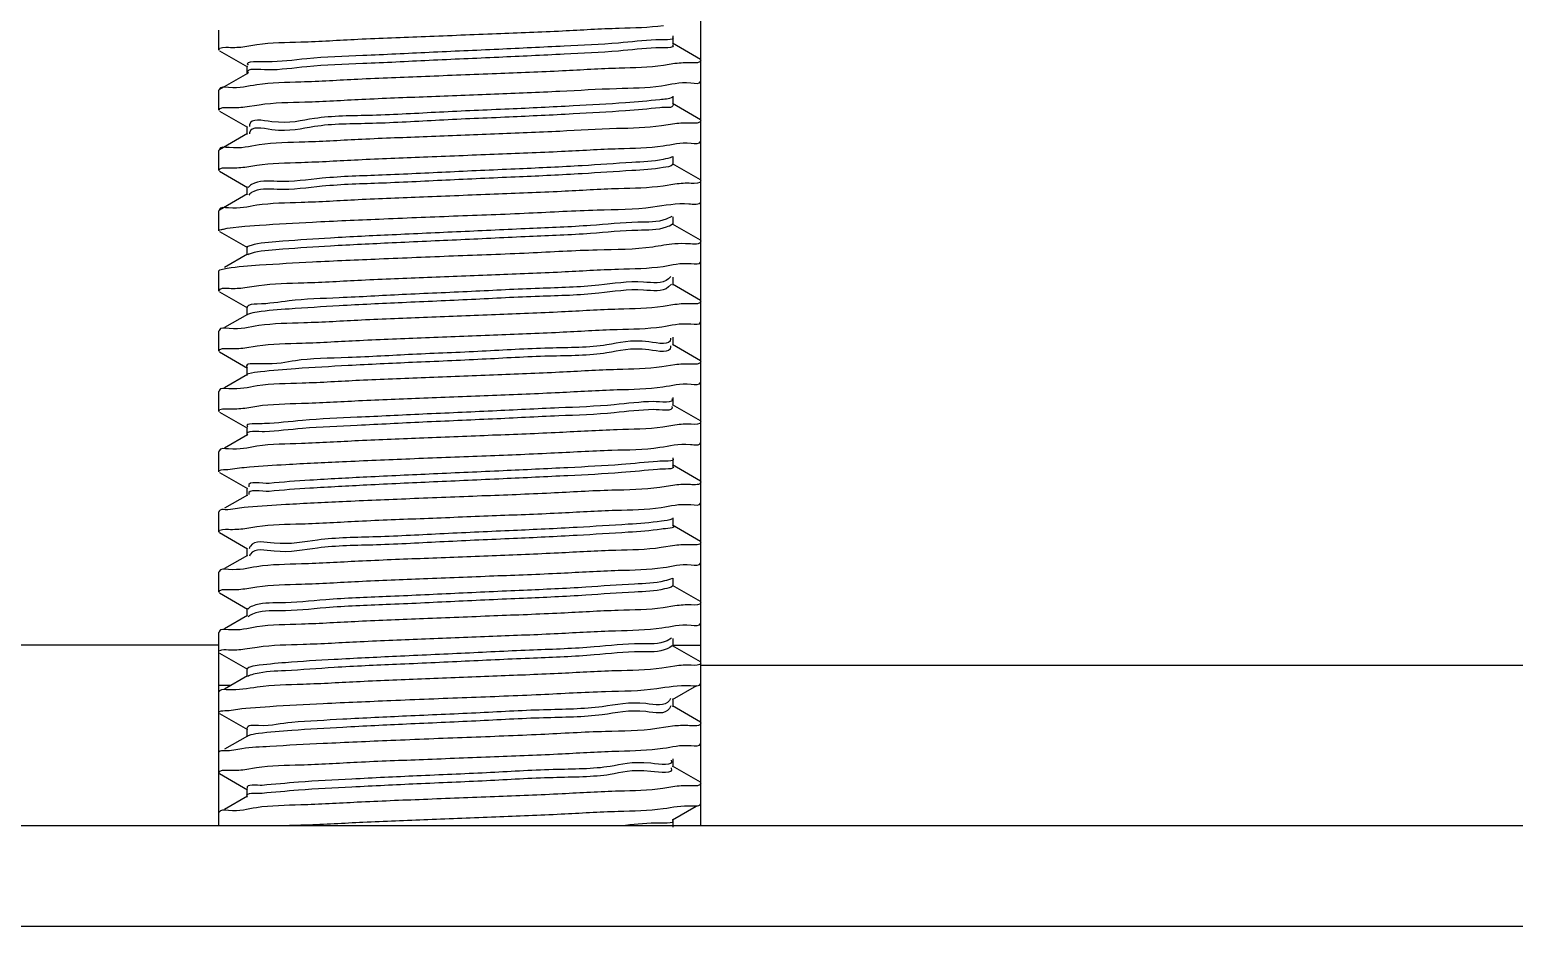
# Model space of a CAD drawing. Extents: x 552102 to 973302, y -80747 to 40012826.
# Drawn here: x 602656.9 to 602912.4, y 211219.8 to 211374.1 of the extents above; entities that cross this region are included whole.
import ezdxf

# ---------------------------------------------------------------- set-up
doc = ezdxf.new("R2010")
doc.units = 0
doc.header["$LTSCALE"] = 1000
doc.header["$MEASUREMENT"] = 0
doc.layers.add('02___PRT_ALL_AXES', color=7, linetype='Continuous')

msp = doc.modelspace()

# ---------------------------------------------------------------- linework, layer by layer
at = {"color": 5, "linetype": 'Continuous'}
for p, q in [((602772.46, 211237.06), (602772.46, 211406.4)), ((602689.61, 211270.48), (602689.51, 211270.36)), ((602689.51, 211268.16), (602551.27, 211268.16)), ((602689.51, 211237.06), (602689.51, 211268.16)), ((602772.46, 211264.71), (602917.61, 211264.71)), ((602689.63, 211260.29), (602689.53, 211260.13)), ((602917.61, 211237.06), (602537.45, 211237.06))]:
    msp.add_line(p, q, dxfattribs=at)
at = {"color": 133, "linetype": 'Continuous'}
for p, q in [((602693.98, 211371.19), (602696.04, 211371.53)), ((602772.36, 211368.97), (602767.56, 211371.75)), ((602767.67, 211371.62), (602767.67, 211373.01)), ((602689.61, 211370.47), (602694.41, 211367.69)), ((602767.99, 211368.25), (602766, 211367.92)), ((602694.41, 211366.57), (602689.61, 211363.79)), ((602694.3, 211367.82), (602694.3, 211366.44)), ((602689.61, 211363.79), (602689.51, 211363.67)), ((602693.99, 211360.8), (602696.42, 211361.18)), ((602772.36, 211358.6), (602767.56, 211361.38)), ((602767.67, 211361.26), (602767.67, 211362.64)), ((602689.61, 211360.1), (602694.41, 211357.33)), ((602694.41, 211356.2), (602689.61, 211353.42)), ((602694.3, 211357.45), (602694.3, 211356.07)), ((602694.78, 211356.31), (602694.77, 211356.18)), ((602767.98, 211357.9), (602765.67, 211357.53)), ((602689.61, 211353.42), (602689.51, 211353.31)), ((602693.98, 211350.46), (602696.01, 211350.79)), ((602772.36, 211348.24), (602767.56, 211351.02)), ((602767.67, 211350.89), (602767.67, 211352.27)), ((602689.61, 211349.74), (602694.41, 211346.96)), ((602694.41, 211345.83), (602689.61, 211343.05)), ((602694.3, 211347.09), (602694.3, 211345.7)), ((602694.78, 211345.78), (602694.63, 211345.63)), ((602694.83, 211345.82), (602694.78, 211345.78)), ((602767.99, 211347.51), (602765.95, 211347.19)), ((602689.61, 211343.05), (602689.51, 211342.94)), ((602690.93, 211339.92), (602693.96, 211340.27)), ((602693.96, 211340.27), (602696.51, 211340.46)), ((602767.45, 211341.92), (602766.49, 211341.48)), ((602772.36, 211337.87), (602767.56, 211340.65)), ((602767.67, 211340.52), (602767.67, 211341.9)), ((602689.61, 211339.37), (602694.41, 211336.59)), ((602690.16, 211339.76), (602690.27, 211339.79)), ((602690.27, 211339.79), (602690.93, 211339.92)), ((602694.41, 211335.46), (602690.48, 211333.19)), ((602695.56, 211337.15), (602694.3, 211336.72)), ((602694.3, 211336.72), (602694.3, 211335.34)), ((602694.66, 211335.44), (602694.5, 211335.34)), ((602694.72, 211335.47), (602694.66, 211335.44)), ((602695.56, 211335.77), (602694.72, 211335.47)), ((602689.61, 211332.68), (602689.51, 211332.57)), ((602690.93, 211333), (602689.6, 211332.7)), ((602693.99, 211329.7), (602696.36, 211330.08)), ((602767.3, 211331.6), (602766.9, 211331.2)), ((602767.37, 211330.32), (602766.9, 211329.81)), ((602772.36, 211327.5), (602767.56, 211330.28)), ((602767.67, 211330.15), (602767.67, 211331.53)), ((602689.61, 211329), (602694.41, 211326.22)), ((602694.41, 211325.1), (602690.48, 211322.82)), ((602694.3, 211326.35), (602694.3, 211324.97)), ((602694.59, 211325.12), (602694.43, 211325.05)), ((602767.99, 211326.78), (602765.94, 211326.45)), ((602689.61, 211322.32), (602689.51, 211322.2)), ((602693.98, 211319.35), (602696.08, 211319.69)), ((602767.21, 211319.71), (602767.23, 211319.53)), ((602767.22, 211321.01), (602767.23, 211320.91)), ((602772.36, 211317.13), (602767.56, 211319.91)), ((602767.67, 211319.78), (602767.67, 211321.17)), ((602689.61, 211318.63), (602694.41, 211315.85)), ((602694.41, 211314.73), (602690.48, 211312.45)), ((602694.3, 211315.98), (602694.3, 211314.6)), ((602694.6, 211314.87), (602694.38, 211314.78)), ((602767.98, 211316.42), (602765.74, 211316.07)), ((602689.61, 211311.95), (602689.51, 211311.83)), ((602772.36, 211306.76), (602767.56, 211309.54)), ((602767.67, 211309.42), (602767.67, 211310.8)), ((602689.61, 211308.26), (602694.41, 211305.49)), ((602693.98, 211308.98), (602696.04, 211309.32)), ((602694.41, 211304.36), (602690.48, 211302.08)), ((602694.3, 211305.61), (602694.3, 211304.23)), ((602767.99, 211306.05), (602765.89, 211305.71)), ((602689.61, 211301.58), (602689.51, 211301.47)), ((602767.67, 211299.05), (602767.67, 211300.43)), ((602689.61, 211297.9), (602692.42, 211296.27)), ((602693.86, 211298.77), (602694.79, 211298.85)), ((602772.36, 211296.4), (602767.56, 211299.18)), ((602692.42, 211296.27), (602694.41, 211295.12)), ((602694.3, 211295.25), (602694.3, 211293.86)), ((602767.97, 211295.71), (602765.38, 211295.3)), ((602694.41, 211293.99), (602690.48, 211291.72)), ((602694.55, 211291.92), (602693.86, 211291.86)), ((602689.61, 211291.21), (602689.51, 211291.1)), ((602767.67, 211288.68), (602767.67, 211290.06)), ((602689.61, 211287.53), (602694.41, 211284.75)), ((602693.98, 211288.25), (602696.03, 211288.58)), ((602772.36, 211286.03), (602767.56, 211288.81)), ((602694.3, 211284.88), (602694.3, 211283.5)), ((602767.98, 211285.33), (602765.61, 211284.95)), ((602694.41, 211283.62), (602690.48, 211281.35)), ((602694.83, 211283.65), (602694.75, 211283.48)), ((602694.85, 211283.69), (602694.83, 211283.65)), ((602689.61, 211280.84), (602689.51, 211280.73)), ((602767.67, 211278.31), (602767.67, 211279.69)), ((602689.61, 211277.16), (602694.41, 211274.38)), ((602693.98, 211277.88), (602696.03, 211278.21)), ((602772.36, 211275.66), (602767.56, 211278.44)), ((602694.3, 211274.51), (602694.3, 211273.13)), ((602767.99, 211274.94), (602765.96, 211274.61)), ((602694.41, 211273.26), (602690.48, 211270.98)), ((602694.73, 211273.2), (602694.56, 211273.07)), ((602694.78, 211273.23), (602694.73, 211273.2)), ((602767.4, 211269.38), (602766.67, 211268.94)), ((602767.67, 211267.94), (602767.67, 211269.33)), ((602689.61, 211266.79), (602694.41, 211264.01)), ((602693.98, 211267.51), (602696.12, 211267.85)), ((602772.36, 211265.29), (602767.56, 211268.07)), ((602694.3, 211264.14), (602694.3, 211262.76)), ((602767.98, 211264.58), (602765.73, 211264.23)), ((602694.41, 211262.89), (602690.48, 211260.61)), ((602694.63, 211262.87), (602694.47, 211262.79)), ((602767.56, 211258.83), (602771.74, 211261.25)), ((602770.51, 211261.22), (602770.68, 211261.21)), ((602767.21, 211258.97), (602767.05, 211258.65)), ((602767.67, 211257.58), (602767.67, 211258.96)), ((602689.61, 211256.42), (602694.41, 211253.65)), ((602693.48, 211257.27), (602694.13, 211257.35)), ((602694.13, 211257.35), (602698.26, 211257.63)), ((602767.26, 211257.7), (602767.05, 211257.27)), ((602772.36, 211254.92), (602767.56, 211257.7)), ((602694.3, 211253.77), (602694.3, 211252.39)), ((602767.96, 211254.26), (602764.86, 211253.8)), ((602694.41, 211252.52), (602690.48, 211250.24)), ((602694.56, 211252.58), (602694.41, 211252.52)), ((602767.67, 211247.21), (602767.67, 211248.59)), ((602689.61, 211246.06), (602694.41, 211243.28)), ((602693.98, 211246.78), (602695.97, 211247.1)), ((602767.31, 211247.05), (602767.34, 211246.99)), ((602772.36, 211244.56), (602767.56, 211247.34)), ((602694.3, 211243.41), (602694.3, 211242.02)), ((602767.99, 211243.84), (602765.92, 211243.5)), ((602694.41, 211242.15), (602690.48, 211239.88)), ((602767.56, 211238.09), (602771.64, 211240.46)), ((602767.67, 211236.84), (602767.67, 211238.22))]:
    msp.add_line(p, q, dxfattribs=at)
at = {"color": 2, "linetype": 'Continuous'}
msp.add_line((599067.62, 211219.78), (603214.82, 211219.78), dxfattribs=at)
at = {"color": 133, "linetype": 'Continuous'}
for points, start_tangent, end_tangent in [([(602696.04, 211371.53), (602703.62, 211371.99), (602713.42, 211372.46), (602725.03, 211372.94), (602737.29, 211373.43), (602748.64, 211373.9), (602758.38, 211374.37), (602766, 211374.84)], (0.989142, 0.146965), (0.989074, 0.147418)), ([(602689.51, 211370.59), (602691.18, 211371.06)], (0, 1), (0.999343, -0.036255)), ([(602691.18, 211371.06), (602693.98, 211371.19)], (0.999343, -0.036255), (0.990814, 0.135229)), ([(602764.71, 211372.34), (602758.27, 211371.8), (602748.92, 211371.26), (602737.65, 211370.71), (602725.67, 211370.17), (602714.26, 211369.63), (602704.63, 211369.09), (602697.81, 211368.55)], (-0.998492, -0.054895), (-0.999948, 0.010175)), ([(602764.71, 211370.96), (602758.27, 211370.42), (602748.92, 211369.87), (602737.65, 211369.33), (602725.67, 211368.79), (602714.26, 211368.25), (602704.63, 211367.71), (602697.81, 211367.17)], (-0.998492, -0.054895), (-0.999948, 0.010175)), ([(602767.56, 211372.88), (602764.71, 211372.34)], (0.628662, -0.777678), (-0.998492, -0.054895)), ([(602767.55, 211371.51), (602767.56, 211371.5), (602764.71, 211370.96)], (0.677025, -0.73596), (-0.998492, -0.054895)), ([(602697.81, 211368.55), (602694.53, 211368.01), (602694.55, 211367.99)], (-0.999948, 0.010175), (0.562872, -0.826544)), ([(602770.81, 211368.39), (602767.99, 211368.25)], (-0.999393, 0.034825), (-0.990431, -0.138012)), ([(602772.46, 211368.86), (602770.81, 211368.39)], (0, -1), (-0.999393, 0.034825)), ([(602697.81, 211367.17), (602694.53, 211366.63)], (-0.999948, 0.010175), (0.531331, -0.847164)), ([(602694.53, 211366.64), (602694.53, 211366.63)], (0.510325, -0.859981), (0.531331, -0.847164)), ([(602766, 211367.92), (602758.38, 211367.46), (602748.64, 211366.99), (602737.29, 211366.52), (602725.03, 211366.03), (602713.42, 211365.54), (602703.62, 211365.08), (602696.04, 211364.61)], (-0.989074, -0.147418), (-0.989142, -0.146965)), ([(602696.04, 211364.61), (602691.18, 211364.14), (602689.53, 211363.81)], (-0.989142, -0.146965), (-0.306606, -0.951837)), ([(602696.42, 211361.18), (602704.32, 211361.66), (602714.1, 211362.12), (602725.36, 211362.59), (602736.96, 211363.05), (602748.19, 211363.52), (602757.92, 211363.98), (602765.67, 211364.44)], (0.98929, 0.145966), (0.989276, 0.146056)), ([(602765.67, 211364.44), (602770.74, 211364.93), (602772.44, 211365.26)], (0.989276, 0.146056), (0.295583, 0.955317)), ([(602689.51, 211360.22), (602691.25, 211360.7)], (0, 1), (0.999136, -0.041551)), ([(602691.25, 211360.7), (602693.99, 211360.8)], (0.999136, -0.041551), (0.992627, 0.121205)), ([(602765.39, 211362.05), (602759.46, 211361.51), (602750.49, 211360.97), (602739.44, 211360.43), (602727.48, 211359.89), (602715.91, 211359.35), (602705.93, 211358.81), (602698.63, 211358.26), (602694.79, 211357.72), (602694.77, 211357.46)], (-0.992345, -0.1235), (0.016931, -0.999857)), ([(602765.39, 211360.67), (602759.46, 211360.13), (602750.49, 211359.59), (602739.44, 211359.05), (602727.48, 211358.51), (602715.91, 211357.96), (602705.93, 211357.42), (602698.63, 211356.88), (602694.79, 211356.34)], (-0.992345, -0.1235), (-0.169271, -0.98557)), ([(602767.58, 211362.47), (602765.39, 211362.05)], (-0.857961, -0.513714), (-0.992345, -0.1235)), ([(602767.64, 211361.24), (602767.65, 211361.21), (602765.39, 211360.67)], (0.606598, -0.795009), (-0.992345, -0.1235)), ([(602770.74, 211358.01), (602767.98, 211357.9)], (-0.999206, 0.039849), (-0.992058, -0.125777)), ([(602772.46, 211358.49), (602770.74, 211358.01)], (0, -1), (-0.999206, 0.039849)), ([(602694.79, 211356.34), (602694.78, 211356.31)], (-0.169271, -0.985569), (-0.145405, -0.989372)), ([(602765.67, 211357.53), (602757.92, 211357.06), (602748.19, 211356.6), (602736.96, 211356.14), (602725.36, 211355.67), (602714.1, 211355.21), (602704.32, 211354.75), (602696.42, 211354.27)], (-0.989276, -0.146056), (-0.98929, -0.145966)), ([(602696.42, 211354.27), (602691.25, 211353.79), (602689.53, 211353.44)], (-0.98929, -0.145966), (-0.290311, -0.956932)), ([(602696.01, 211350.79), (602703.67, 211351.26), (602713.45, 211351.72), (602724.71, 211352.19), (602736.88, 211352.68), (602748.46, 211353.16), (602758.29, 211353.63), (602765.95, 211354.1)], (0.98908, 0.147378), (0.989079, 0.147384)), ([(602765.95, 211354.1), (602770.8, 211354.57), (602772.43, 211354.9)], (0.989079, 0.147384), (0.308839, 0.951114)), ([(602689.51, 211349.85), (602691.17, 211350.32)], (0, 1), (0.999368, -0.035538)), ([(602691.17, 211350.32), (602693.98, 211350.46)], (0.999368, -0.035538), (0.990645, 0.136463)), ([(602765.98, 211351.77), (602760.58, 211351.23), (602752.01, 211350.68), (602741.21, 211350.14), (602729.31, 211349.6), (602717.59, 211349.06), (602707.3, 211348.52), (602699.54, 211347.98), (602695.13, 211347.44), (602694.56, 211346.92)], (-0.97914, -0.203186), (-0.551735, -0.83402)), ([(602765.98, 211350.39), (602760.58, 211349.84), (602752.01, 211349.3), (602741.21, 211348.76), (602729.31, 211348.22), (602717.59, 211347.68), (602707.3, 211347.14), (602699.54, 211346.6), (602695.13, 211346.05), (602694.83, 211345.82)], (-0.97914, -0.203186), (-0.754909, -0.655829)), ([(602767.53, 211352.2), (602765.98, 211351.77)], (-0.88292, -0.469524), (-0.97914, -0.203186)), ([(602767.64, 211350.9), (602765.98, 211350.39)], (-0.590767, -0.806843), (-0.97914, -0.203186)), ([(602772.46, 211348.12), (602770.8, 211347.65)], (0, -1), (-0.999364, 0.035669)), ([(602765.95, 211347.19), (602758.29, 211346.72), (602748.46, 211346.25), (602736.88, 211345.77), (602724.71, 211345.28), (602713.45, 211344.81), (602703.67, 211344.34), (602696.01, 211343.87)], (-0.989079, -0.147384), (-0.98908, -0.147378)), ([(602770.8, 211347.65), (602767.99, 211347.51)], (-0.999364, 0.035669), (-0.990671, -0.136278)), ([(602696.01, 211343.87), (602691.17, 211343.41), (602689.53, 211343.08)], (-0.98908, -0.147378), (-0.309284, -0.95097)), ([(602696.51, 211340.46), (602705.61, 211340.99), (602717.1, 211341.51), (602729.88, 211342.03), (602742.84, 211342.55), (602754.59, 211343.07), (602764.18, 211343.61)], (0.997815, 0.066069), (0.989285, 0.145995)), ([(602764.18, 211343.61), (602770.38, 211344.14)], (0.989285, 0.145995), (0.99816, -0.060643)), ([(602770.38, 211344.14), (602772.44, 211344.53)], (0.99816, -0.060643), (0.233541, 0.972347)), ([(602766.49, 211341.48), (602761.62, 211340.94), (602753.48, 211340.4), (602742.95, 211339.86), (602731.14, 211339.32), (602719.31, 211338.78), (602708.73, 211338.23), (602700.52, 211337.69), (602695.56, 211337.15)], (-0.941287, -0.337606), (-0.985331, -0.170657)), ([(602766.49, 211340.1), (602761.62, 211339.56), (602753.48, 211339.02), (602742.95, 211338.48), (602731.14, 211337.93), (602719.31, 211337.39), (602708.73, 211336.85), (602700.52, 211336.31), (602695.56, 211335.77)], (-0.941287, -0.337606), (-0.985331, -0.170657)), ([(602767.55, 211340.62), (602766.49, 211340.1)], (-0.679739, -0.733454), (-0.941287, -0.337606)), ([(602689.51, 211339.48), (602689.87, 211339.7), (602690.16, 211339.76)], (0, 1), (0.976174, 0.216989)), ([(602772.46, 211337.75), (602770.38, 211337.23)], (0, -1), (-0.99816, 0.060643)), ([(602764.18, 211336.69), (602754.59, 211336.16), (602742.84, 211335.64), (602729.88, 211335.12), (602717.1, 211334.6), (602705.61, 211334.08), (602696.51, 211333.54)], (-0.989285, -0.145995), (-0.997815, -0.066069)), ([(602767.95, 211337.23), (602764.18, 211336.69)], (-0.997701, -0.067772), (-0.989285, -0.145995)), ([(602770.38, 211337.23), (602767.95, 211337.23)], (-0.99816, 0.060643), (-0.997701, -0.067772)), ([(602696.51, 211333.54), (602690.93, 211333)], (-0.997815, -0.066069), (-0.988468, -0.151431)), ([(602696.36, 211330.08), (602704.15, 211330.54), (602714.03, 211331.01), (602725.41, 211331.48), (602737.12, 211331.95), (602748.46, 211332.42), (602758.25, 211332.89), (602765.94, 211333.36)], (0.989265, 0.14613), (0.989074, 0.147418)), ([(602765.94, 211333.36), (602770.79, 211333.83), (602772.43, 211334.16)], (0.989074, 0.147418), (0.308177, 0.951329)), ([(602766.9, 211331.2), (602762.59, 211330.65), (602754.9, 211330.11), (602744.66, 211329.57), (602732.97, 211329.03), (602721.06, 211328.49), (602710.21, 211327.95), (602701.57, 211327.41), (602696.08, 211326.87), (602694.31, 211326.34)], (-0.770961, -0.636882), (-0.491833, -0.870689)), ([(602689.51, 211329.11), (602691.25, 211329.59)], (0, 1), (0.999148, -0.041261)), ([(602691.25, 211329.59), (602693.99, 211329.7)], (0.999148, -0.041261), (0.992376, 0.123248)), ([(602766.9, 211329.81), (602762.59, 211329.27), (602754.9, 211328.73), (602744.66, 211328.19), (602732.97, 211327.65), (602721.06, 211327.11), (602710.21, 211326.57), (602701.57, 211326.02), (602696.08, 211325.48), (602694.59, 211325.12)], (-0.770961, -0.636882), (-0.936722, -0.350075)), ([(602772.46, 211327.39), (602770.79, 211326.92)], (0, -1), (-0.999356, 0.03587)), ([(602765.94, 211326.45), (602758.25, 211325.98), (602748.46, 211325.51), (602737.12, 211325.04), (602725.41, 211324.57), (602714.03, 211324.1), (602704.15, 211323.63), (602696.36, 211323.16)], (-0.989074, -0.147418), (-0.989265, -0.14613)), ([(602770.79, 211326.92), (602767.99, 211326.78)], (-0.999356, 0.03587), (-0.990732, -0.135835)), ([(602696.36, 211323.16), (602691.25, 211322.68), (602689.53, 211322.34)], (-0.989265, -0.14613), (-0.290292, -0.956938)), ([(602696.08, 211319.69), (602703.83, 211320.16), (602713.7, 211320.63), (602725.03, 211321.1), (602736.78, 211321.57), (602748.14, 211322.04), (602758.03, 211322.51), (602765.74, 211322.98)], (0.989086, 0.147343), (0.9892, 0.14657)), ([(602765.74, 211322.98), (602770.74, 211323.45), (602772.44, 211323.79)], (0.9892, 0.14657), (0.296708, 0.954968)), ([(602767.23, 211320.91), (602763.48, 211320.37), (602756.26, 211319.83), (602746.34, 211319.29), (602734.79, 211318.74), (602722.83, 211318.2), (602711.74, 211317.66), (602702.7, 211317.12), (602696.68, 211316.58), (602694.32, 211316.04), (602694.34, 211316.01)], (-0.000598, -1), (0.651084, -0.759006)), ([(602689.51, 211318.75), (602691.19, 211319.22)], (0, 1), (0.999321, -0.03684)), ([(602691.19, 211319.22), (602693.98, 211319.35)], (0.999321, -0.03684), (0.991027, 0.133661)), ([(602767.23, 211319.53), (602763.48, 211318.99), (602756.26, 211318.45), (602746.34, 211317.9), (602734.79, 211317.36), (602722.83, 211316.82), (602711.74, 211316.28), (602702.7, 211315.74), (602696.68, 211315.2)], (-0.000598, -1), (-0.993709, -0.111992)), ([(602696.68, 211315.2), (602694.6, 211314.87)], (-0.993709, -0.111992), (-0.956241, -0.292582)), ([(602765.74, 211316.07), (602758.03, 211315.6), (602748.14, 211315.13), (602736.78, 211314.66), (602725.03, 211314.19), (602713.7, 211313.72), (602703.83, 211313.25), (602696.08, 211312.78)], (-0.9892, -0.14657), (-0.989086, -0.147343)), ([(602770.74, 211316.54), (602767.98, 211316.42)], (-0.999229, 0.039266), (-0.99173, -0.128343)), ([(602772.46, 211317.02), (602770.74, 211316.54)], (0, -1), (-0.999229, 0.039266)), ([(602696.08, 211312.78), (602691.19, 211312.31), (602689.53, 211311.97)], (-0.989086, -0.147343), (-0.304843, -0.952403)), ([(602696.04, 211309.32), (602703.72, 211309.79), (602713.54, 211310.25), (602724.75, 211310.72), (602736.61, 211311.19), (602748.1, 211311.67), (602758.02, 211312.14), (602765.89, 211312.62)], (0.989095, 0.147281), (0.989057, 0.147535)), ([(602765.89, 211312.62), (602770.8, 211313.09), (602772.43, 211313.42)], (0.989057, 0.147535), (0.309348, 0.950949)), ([(602764.28, 211310.08), (602757.55, 211309.54), (602747.98, 211309), (602736.6, 211308.46), (602724.62, 211307.92), (602713.32, 211307.38), (602703.9, 211306.84), (602697.37, 211306.29)], (-0.999977, -0.006716), (-0.999116, -0.042042)), ([(602767.47, 211310.61), (602764.28, 211310.08)], (0.551824, -0.833961), (-0.999977, -0.006716)), ([(602689.51, 211308.38), (602691.17, 211308.85)], (0, 1), (0.999357, -0.035853)), ([(602691.17, 211308.85), (602693.98, 211308.98)], (0.999357, -0.035853), (0.990771, 0.135544)), ([(602764.28, 211308.7), (602757.55, 211308.16), (602747.98, 211307.62), (602736.6, 211307.08), (602724.62, 211306.54), (602713.32, 211305.99), (602703.9, 211305.45), (602697.37, 211304.91)], (-0.999977, -0.006716), (-0.999116, -0.042042)), ([(602767.46, 211309.26), (602767.47, 211309.24), (602764.28, 211308.7)], (0.601699, -0.798723), (-0.999977, -0.006716)), ([(602697.37, 211306.29), (602694.43, 211305.75), (602694.44, 211305.74)], (-0.999116, -0.042042), (0.662554, -0.749015)), ([(602697.37, 211304.91), (602694.43, 211304.37)], (-0.999116, -0.042042), (0.61594, -0.787793)), ([(602765.89, 211305.71), (602758.02, 211305.23), (602748.1, 211304.76), (602736.61, 211304.28), (602724.75, 211303.81), (602713.54, 211303.34), (602703.72, 211302.87), (602696.04, 211302.4)], (-0.989057, -0.147535), (-0.989095, -0.147281)), ([(602770.8, 211306.18), (602767.99, 211306.05)], (-0.999357, 0.035861), (-0.990947, -0.134251)), ([(602772.46, 211306.65), (602770.8, 211306.18)], (0, -1), (-0.999357, 0.035861)), ([(602696.04, 211302.4), (602691.17, 211301.93), (602689.53, 211301.6)], (-0.989095, -0.147281), (-0.308337, -0.951277)), ([(602694.79, 211298.85), (602701.03, 211299.27), (602710.76, 211299.76), (602722.38, 211300.26), (602734.75, 211300.75), (602746.62, 211301.24), (602757.11, 211301.73), (602765.38, 211302.22)], (0.996607, 0.082311), (0.989137, 0.146994)), ([(602765.38, 211302.22), (602770.65, 211302.71), (602772.44, 211303.06)], (0.989137, 0.146994), (0.278043, 0.960569)), ([(602765.01, 211299.8), (602758.78, 211299.26), (602749.58, 211298.71), (602738.4, 211298.17), (602726.43, 211297.63), (602714.95, 211297.09), (602705.17, 211296.55), (602698.15, 211296.01)], (-0.996427, -0.084458), (-0.99495, -0.100368)), ([(602767.61, 211300.34), (602765.01, 211299.8)], (0.596774, -0.802409), (-0.996427, -0.084458)), ([(602689.51, 211298.01), (602690.61, 211298.39)], (0, 1), (0.999784, 0.020804)), ([(602690.61, 211298.39), (602693.86, 211298.77)], (0.999784, 0.020804), (0.996043, 0.088876)), ([(602765.01, 211298.42), (602758.78, 211297.87), (602749.58, 211297.33), (602738.4, 211296.79), (602726.43, 211296.25), (602714.95, 211295.71), (602705.17, 211295.17), (602698.15, 211294.63)], (-0.996427, -0.084458), (-0.99495, -0.100368)), ([(602767.59, 211298.98), (602767.61, 211298.96), (602765.01, 211298.42)], (0.688436, -0.725297), (-0.996427, -0.084458)), ([(602698.15, 211296.01), (602694.63, 211295.47), (602694.65, 211295.4)], (-0.99495, -0.100368), (0.397774, -0.917484)), ([(602698.15, 211294.63), (602694.63, 211294.08)], (-0.99495, -0.100368), (0.298129, -0.954526)), ([(602765.38, 211295.3), (602757.11, 211294.82), (602746.62, 211294.33), (602734.75, 211293.84), (602722.38, 211293.35), (602710.76, 211292.85), (602701.03, 211292.36), (602694.55, 211291.92)], (-0.989137, -0.146994), (-0.996472, -0.083926)), ([(602770.65, 211295.79), (602767.97, 211295.71)], (-0.998982, 0.045116), (-0.993513, -0.113718)), ([(602772.46, 211296.28), (602770.65, 211295.79)], (0, -1), (-0.998982, 0.045116)), ([(602693.86, 211291.86), (602690.61, 211291.48), (602689.55, 211291.25)], (-0.996043, -0.088876), (-0.508404, -0.861119)), ([(602694.63, 211294.08), (602694.63, 211294.07)], (0.298128, -0.954526), (0.325483, -0.945548)), ([(602696.03, 211288.58), (602703.71, 211289.05), (602713.51, 211289.52), (602724.83, 211289.99), (602736.55, 211290.46), (602747.93, 211290.93), (602757.81, 211291.4), (602765.61, 211291.86)], (0.989079, 0.147386), (0.989272, 0.146084)), ([(602765.61, 211291.86), (602770.71, 211292.35), (602772.44, 211292.69)], (0.989272, 0.146084), (0.290962, 0.956735)), ([(602765.65, 211289.51), (602759.94, 211288.97), (602751.14, 211288.43), (602740.18, 211287.89), (602728.25, 211287.35), (602716.61, 211286.81), (602706.5, 211286.26), (602699.01, 211285.72), (602694.92, 211285.18), (602694.71, 211284.75)], (-0.988099, -0.153817), (-0.299468, -0.954106)), ([(602767.55, 211289.93), (602765.65, 211289.51)], (-0.884415, -0.466702), (-0.988099, -0.153817)), ([(602689.51, 211287.64), (602691.17, 211288.11)], (0, 1), (0.999358, -0.035818)), ([(602691.17, 211288.11), (602693.98, 211288.25)], (0.999358, -0.035818), (0.990726, 0.135878)), ([(602765.65, 211288.13), (602759.94, 211287.59), (602751.14, 211287.05), (602740.18, 211286.51), (602728.25, 211285.96), (602716.61, 211285.42), (602706.5, 211284.88), (602699.01, 211284.34), (602694.92, 211283.8), (602694.85, 211283.69)], (-0.988099, -0.153817), (-0.49501, -0.868887)), ([(602767.66, 211288.68), (602767.67, 211288.67), (602765.65, 211288.13)], (0.215853, -0.976426), (-0.988099, -0.153817)), ([(602765.61, 211284.95), (602757.81, 211284.48), (602747.93, 211284.02), (602736.55, 211283.54), (602724.83, 211283.08), (602713.51, 211282.6), (602703.71, 211282.14), (602696.03, 211281.67)], (-0.989272, -0.146084), (-0.989079, -0.147386)), ([(602770.71, 211285.43), (602767.98, 211285.33)], (-0.999153, 0.041149), (-0.992378, -0.123227)), ([(602772.46, 211285.91), (602770.71, 211285.43)], (0, -1), (-0.999153, 0.041149)), ([(602696.03, 211281.67), (602691.17, 211281.2), (602689.53, 211280.87)], (-0.989079, -0.147386), (-0.308281, -0.951295)), ([(602696.03, 211278.21), (602703.72, 211278.68), (602713.52, 211279.15), (602724.73, 211279.62), (602736.81, 211280.1), (602748.37, 211280.58), (602758.24, 211281.05), (602765.96, 211281.52)], (0.989081, 0.147373), (0.98905, 0.147583)), ([(602765.96, 211281.52), (602770.8, 211281.99), (602772.43, 211282.32)], (0.98905, 0.147583), (0.309809, 0.950799)), ([(602766.21, 211279.23), (602761.02, 211278.68), (602752.64, 211278.14), (602741.94, 211277.6), (602730.08, 211277.06), (602718.31, 211276.52), (602707.89, 211275.98), (602699.94, 211275.44), (602695.3, 211274.9), (602694.47, 211274.37)], (-0.968456, -0.249186), (-0.637984, -0.77005)), ([(602767.5, 211279.66), (602766.21, 211279.23)], (-0.866654, -0.49891), (-0.968456, -0.249186)), ([(602689.51, 211277.27), (602691.17, 211277.74)], (0, 1), (0.999356, -0.035891)), ([(602691.17, 211277.74), (602693.98, 211277.88)], (0.999356, -0.035891), (0.990748, 0.135713)), ([(602766.21, 211277.84), (602761.02, 211277.3), (602752.64, 211276.76), (602741.94, 211276.22), (602730.08, 211275.68), (602718.31, 211275.14), (602707.89, 211274.6), (602699.94, 211274.05), (602695.3, 211273.51), (602694.78, 211273.23)], (-0.968456, -0.249186), (-0.843515, -0.537105)), ([(602767.61, 211278.36), (602766.21, 211277.84)], (-0.678675, -0.734438), (-0.968456, -0.249186)), ([(602765.96, 211274.61), (602758.24, 211274.14), (602748.37, 211273.67), (602736.81, 211273.19), (602724.73, 211272.7), (602713.52, 211272.24), (602703.72, 211271.77), (602696.03, 211271.3)], (-0.98905, -0.147583), (-0.989081, -0.147373)), ([(602770.8, 211275.08), (602767.99, 211274.94)], (-0.999372, 0.035446), (-0.990642, -0.136482)), ([(602772.46, 211275.55), (602770.8, 211275.08)], (0, -1), (-0.999372, 0.035446)), ([(602696.03, 211271.3), (602691.17, 211270.83), (602689.53, 211270.5)], (-0.989081, -0.147373), (-0.308038, -0.951374)), ([(602696.12, 211267.85), (602703.98, 211268.33), (602713.81, 211268.79), (602725.07, 211269.26), (602736.67, 211269.73), (602747.9, 211270.19), (602757.76, 211270.66), (602765.73, 211271.14)], (0.989145, 0.146942), (0.989191, 0.146635)), ([(602765.73, 211271.14), (602770.79, 211271.62), (602772.43, 211271.95)], (0.989191, 0.146635), (0.306168, 0.951977)), ([(602766.67, 211268.94), (602762.04, 211268.4), (602754.09, 211267.86), (602743.67, 211267.32), (602731.91, 211266.78), (602720.04, 211266.23), (602709.34, 211265.69), (602700.95, 211265.15), (602695.77, 211264.61), (602694.35, 211264.09)], (-0.901361, -0.433068), (-0.677737, -0.735305)), ([(602689.67, 211267.23), (602691.16, 211267.37)], (0.81418, 0.580613), (0.999366, -0.035603)), ([(602691.16, 211267.37), (602693.98, 211267.51)], (0.999366, -0.035603), (0.991099, 0.133126)), ([(602766.67, 211267.56), (602762.04, 211267.02), (602754.09, 211266.48), (602743.67, 211265.93), (602731.91, 211265.39), (602720.04, 211264.85), (602709.34, 211264.31), (602700.95, 211263.77), (602695.77, 211263.23), (602694.63, 211262.87)], (-0.901361, -0.433068), (-0.918606, -0.395174)), ([(602767.49, 211268.09), (602766.67, 211267.56)], (-0.636352, -0.771399), (-0.901361, -0.433068)), ([(602765.73, 211264.23), (602757.76, 211263.74), (602747.9, 211263.28), (602736.67, 211262.81), (602725.07, 211262.35), (602713.81, 211261.88), (602703.98, 211261.42), (602696.12, 211260.94)], (-0.989191, -0.146635), (-0.989145, -0.146942)), ([(602770.79, 211264.71), (602767.98, 211264.58)], (-0.999306, 0.037251), (-0.991662, -0.128863)), ([(602772.45, 211265.13), (602770.79, 211264.71)], (-0.086576, -0.996245), (-0.999306, 0.037251)), ([(602696.12, 211260.94), (602691.16, 211260.46)], (-0.989145, -0.146942), (-0.999366, 0.035603)), ([(602764.86, 211260.71), (602770.51, 211261.22)], (0.989164, 0.146814), (0.998591, -0.05306)), ([(602770.68, 211261.21), (602772.44, 211261.59)], (0.998335, -0.057681), (0.253479, 0.967341)), ([(602691.16, 211260.46), (602689.63, 211260.29)], (-0.999366, 0.035603), (-0.73325, -0.679959)), ([(602698.26, 211257.63), (602707.47, 211258.14), (602719.12, 211258.65), (602732.2, 211259.18), (602744.9, 211259.69), (602756.03, 211260.2), (602764.86, 211260.71)], (0.99791, 0.064622), (0.989164, 0.146814)), ([(602767.05, 211258.65), (602762.97, 211258.11), (602755.48, 211257.57), (602745.37, 211257.03), (602733.73, 211256.49), (602721.8, 211255.95), (602710.85, 211255.41), (602702.04, 211254.87)], (-0.545429, -0.838157), (-0.997331, -0.073015)), ([(602689.51, 211256.54), (602690.52, 211256.9)], (0, 1), (0.999568, 0.029404)), ([(602690.52, 211256.9), (602693.48, 211257.27)], (0.999568, 0.029404), (0.989299, 0.145903)), ([(602767.05, 211257.27), (602762.97, 211256.73), (602755.48, 211256.19), (602745.37, 211255.65), (602733.73, 211255.11), (602721.8, 211254.57), (602710.85, 211254.02), (602702.04, 211253.48)], (-0.545429, -0.838157), (-0.997331, -0.073015)), ([(602702.04, 211254.87), (602696.32, 211254.32), (602694.3, 211253.78), (602694.3, 211253.77)], (-0.997331, -0.073015), (0.222752, -0.974875)), ([(602702.04, 211253.48), (602696.32, 211252.94), (602694.56, 211252.58)], (-0.997331, -0.073015), (-0.942008, -0.335591)), ([(602764.86, 211253.8), (602756.03, 211253.29), (602744.9, 211252.78), (602732.2, 211252.27), (602719.12, 211251.74), (602707.47, 211251.22), (602698.26, 211250.72)], (-0.989164, -0.146814), (-0.99791, -0.064622)), ([(602770.51, 211254.3), (602767.96, 211254.26)], (-0.998591, 0.05306), (-0.995725, -0.092369)), ([(602772.46, 211254.81), (602770.51, 211254.3)], (0, -1), (-0.998591, 0.05306)), ([(602698.26, 211250.72), (602693.48, 211250.35)], (-0.99791, -0.064622), (-0.989299, -0.145903)), ([(602765.92, 211250.42), (602770.79, 211250.88), (602772.43, 211251.22)], (0.989147, 0.146932), (0.306776, 0.951782)), ([(602693.48, 211250.35), (602690.52, 211249.99), (602689.55, 211249.78)], (-0.989299, -0.145903), (-0.553098, -0.833116)), ([(602695.97, 211247.1), (602703.58, 211247.57), (602713.32, 211248.04), (602724.69, 211248.51), (602736.96, 211249), (602748.56, 211249.48), (602758.34, 211249.95), (602765.92, 211250.42)], (0.989078, 0.147391), (0.989147, 0.146932)), ([(602767.34, 211248.37), (602763.83, 211247.83), (602756.81, 211247.29), (602747.04, 211246.74), (602735.55, 211246.2), (602723.58, 211245.66), (602712.4, 211245.12), (602703.2, 211244.58), (602696.96, 211244.04)], (0.345255, -0.938509), (-0.99649, -0.083712)), ([(602767.34, 211248.38), (602767.34, 211248.37)], (0.356659, -0.934235), (0.345254, -0.938509)), ([(602689.51, 211246.17), (602691.16, 211246.64)], (0, 1), (0.999395, -0.03478)), ([(602691.16, 211246.64), (602693.98, 211246.78)], (0.999395, -0.03478), (0.990425, 0.138051)), ([(602767.34, 211246.99), (602763.83, 211246.45), (602756.81, 211245.9), (602747.04, 211245.36), (602735.55, 211244.82), (602723.58, 211244.28), (602712.4, 211243.74), (602703.2, 211243.2), (602696.96, 211242.66)], (0.345255, -0.938509), (-0.99649, -0.083712)), ([(602696.96, 211244.04), (602694.36, 211243.5), (602694.37, 211243.48)], (-0.99649, -0.083712), (0.688638, -0.725105)), ([(602765.92, 211243.5), (602758.34, 211243.04), (602748.56, 211242.57), (602736.96, 211242.09), (602724.69, 211241.6), (602713.32, 211241.12), (602703.58, 211240.66), (602695.97, 211240.19)], (-0.989147, -0.146932), (-0.989078, -0.147391)), ([(602770.79, 211243.97), (602767.99, 211243.84)], (-0.999343, 0.036243), (-0.990824, -0.13516)), ([(602772.46, 211244.44), (602770.79, 211243.97)], (0, -1), (-0.999343, 0.036243)), ([(602696.96, 211242.66), (602694.36, 211242.11)], (-0.99649, -0.083712), (0.600358, -0.799732)), ([(602765.97, 211240.05), (602770.83, 211240.52), (602771.63, 211240.51)], (0.98908, 0.147378), (0.99938, 0.035198)), ([(602771.63, 211240.51), (602772.43, 211240.85)], (0.99938, 0.035198), (0.316391, 0.948629)), ([(602695.97, 211240.19), (602691.16, 211239.72), (602689.53, 211239.4)], (-0.989078, -0.147391), (-0.311805, -0.950146)), ([(602701.27, 211237.15), (602704.41, 211237.25), (602714.3, 211237.71), (602725.48, 211238.17), (602737.14, 211238.64), (602748.42, 211239.11), (602758.19, 211239.58), (602765.97, 211240.05)], (0.999303, 0.037332), (0.98908, 0.147378)), ([(602767.54, 211238.08), (602764.6, 211237.54)], (0.61702, -0.786947), (-0.999079, -0.042913)), ([(602764.6, 211237.54), (602758.77, 211237.07)], (-0.999079, -0.042913), (-0.994615, -0.103636))]:
    msp.add_spline(points, degree=3, dxfattribs=dict(at, start_tangent=start_tangent, end_tangent=end_tangent))
at = {"layer": '02___PRT_ALL_AXES', "color": 133, "linetype": 'Continuous'}
for p, q in [((602689.51, 211370.59), (602689.51, 211374.04)), ((602689.51, 211360.22), (602689.51, 211363.67)), ((602689.51, 211349.85), (602689.51, 211353.31)), ((602689.51, 211339.48), (602689.51, 211342.94)), ((602689.51, 211329.11), (602689.51, 211332.57)), ((602689.51, 211318.75), (602689.51, 211322.2)), ((602689.51, 211308.38), (602689.51, 211311.83)), ((602689.51, 211298.01), (602689.51, 211301.47)), ((602689.51, 211287.64), (602689.51, 211291.1)), ((602689.51, 211277.27), (602689.51, 211280.73)), ((602767.67, 211268.16), (602772.46, 211268.16)), ((602691.58, 211261.25), (602689.51, 211261.25))]:
    msp.add_line(p, q, dxfattribs=at)
at = {"layer": '02___PRT_ALL_AXES', "color": 5, "linetype": 'Continuous'}
msp.add_line((602689.51, 211268.16), (602689.51, 211270.36), dxfattribs=at)

doc.saveas('drawing.dxf')
